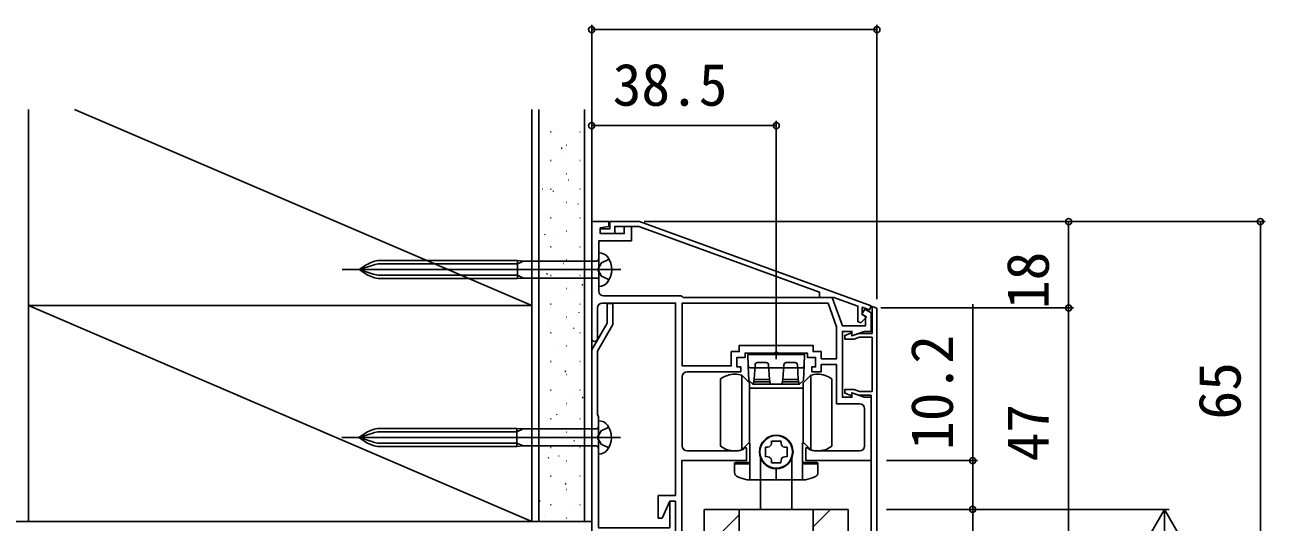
# Model space of a CAD drawing. Units: millimetres, scale not verified. Extents: x -525 to 525, y -784 to 780.
# Drawn here: x -380.9 to -122.1, y -261.3 to -157.6 of the extents above; entities that cross this region are included whole.
import ezdxf
from ezdxf.enums import TextEntityAlignment as Align

# ---------------------------------------------------------------- set-up
doc = ezdxf.new("R2010")
doc.units = ezdxf.units.MM
doc.header["$LTSCALE"] = 4
for name, color, linetype in [('0-3_YKK_11', 7, 'Continuous'), ('0-4_YKK_12', 2, 'Continuous'), ('0-5_YKK_13', 4, 'Continuous'), ('0-7_YKK_D', 6, 'Continuous'), ('0-9_YSS_K', 3, 'Continuous'), ('0-A_YSS_KE', 3, 'Continuous')]:
    doc.layers.add(name, color=color, linetype=linetype)
doc.styles.add('ＭＳ ゴシック', font='')
doc.styles.get('ＭＳ ゴシック').set_extended_font_data('MS Gothic')

msp = doc.modelspace()

# ---------------------------------------------------------------- linework, layer by layer
at = {"layer": '0-3_YKK_11'}
for p, q in [((-261.408, -216.625), (-261.408, -223.025)), ((-243.708, -230.925), (-243.708, -245.425)), ((-205.708, -245.425), (-205.708, -237.625)), ((-242.708, -246.425), (-232.758, -246.425)), ((-215.458, -246.425), (-206.708, -246.425))]:
    msp.add_line(p, q, dxfattribs=at)
for points in [[(-262.608, -223.025), (-262.608, -198.625), (-259.008, -198.625), (-259.008, -199.625), (-260.808, -199.943), (-260.808, -201.125), (-255.808, -201.125), (-255.808, -199.625), (-254.308, -199.625), (-254.308, -202.625), (-261.108, -202.625), (-261.108, -208.167), (-261.228, -208.351), (-261.228, -208.9), (-261.108, -209.084), (-261.108, -213.125)], [(-260.108, -214.125), (-244.008, -214.125), (-243.749, -214.275), (-243.489, -214.425), (-212.456, -214.425), (-210.308, -220.325), (-205.508, -220.325), (-205.508, -218.345), (-206.218, -217.935), (-205.618, -216.896), (-204.308, -217.652), (-204.308, -221.525), (-205.738, -221.525), (-208.308, -222.461), (-208.308, -221.525), (-210.308, -221.525), (-210.308, -235.225), (-208.308, -235.225), (-208.308, -234.29), (-205.738, -235.225), (-204.308, -235.225), (-204.308, -248.425), (-217.908, -248.425), (-217.908, -245.792), (-217.662, -245.69), (-217.263, -246.088), (-217.143, -246.161)], [(-245.108, -255.725), (-245.108, -215.625), (-260.408, -215.625)], [(-206.708, -236.625), (-211.508, -236.625), (-211.508, -228.425), (-214.708, -228.425), (-214.708, -229.925), (-216.708, -229.925), (-216.708, -228.925), (-215.908, -228.925), (-215.908, -226.925), (-217.608, -226.925), (-217.608, -226.025), (-223.65, -226.025), (-223.834, -225.905), (-224.383, -225.905), (-224.567, -226.025), (-230.608, -226.025), (-230.608, -226.925), (-232.308, -226.925), (-232.308, -228.925), (-231.508, -228.925), (-231.508, -229.925), (-242.708, -229.925)], [(-231.074, -246.161), (-230.953, -246.088), (-230.6, -245.734), (-230.308, -245.855), (-230.308, -248.425), (-243.808, -248.425), (-243.808, -263.625), (-245.108, -263.625), (-245.108, -256.925), (-246.308, -256.925), (-247.908, -260.425), (-248.708, -260.425), (-248.708, -255.725), (-245.108, -255.725)]]:
    msp.add_lwpolyline(points, dxfattribs=at)
for points in [[(-204.324, -216.2), (-252.608, -198.625), (-258.808, -198.625), (-258.808, -200.125), (-260.808, -200.125), (-260.808, -201.125), (-257.808, -201.125), (-257.808, -199.625), (-252.785, -199.625), (-215.108, -213.339), (-215.108, -214.425), (-212.122, -214.425), (-207.108, -216.25), (-207.108, -219.46), (-206.491, -219.715), (-205.294, -218.518), (-206.208, -217.99), (-206.208, -216.471), (-204.632, -217.045)], [(-262.608, -263.625), (-262.608, -225.325), (-259.408, -219.783), (-259.408, -215.725), (-258.208, -215.725), (-258.208, -220.104), (-261.408, -225.647), (-261.408, -238.801), (-261.296, -239.038), (-261.208, -239.25), (-261.208, -243.167), (-261.328, -243.351), (-261.328, -243.9), (-261.208, -244.084), (-261.208, -262.425), (-246.308, -262.425), (-246.308, -256.925), (-245.108, -256.925), (-245.108, -263.625)], [(-213.296, -215.625), (-243.708, -215.625), (-243.708, -228.725), (-233.508, -228.725), (-233.508, -225.725), (-231.808, -225.725), (-231.808, -224.425), (-216.408, -224.425), (-216.408, -225.725), (-214.708, -225.725), (-214.708, -227.225), (-211.508, -227.225), (-211.508, -220.537)], [(-203.108, -216.661), (-203.108, -263.625), (-204.308, -263.625), (-204.308, -234.825), (-206.908, -234.825), (-208.308, -234.316), (-208.308, -234.911), (-209.808, -234.365), (-209.808, -233.625), (-207.866, -233.625), (-206.767, -234.025), (-204.108, -234.025), (-204.108, -222.725), (-206.767, -222.725), (-207.866, -223.125), (-209.808, -223.125), (-209.808, -222.386), (-208.308, -221.84), (-208.308, -222.435), (-206.908, -221.925), (-204.108, -221.925), (-204.108, -216.297)]]:
    msp.add_lwpolyline(points, close=True, dxfattribs=at)
for centre, radius, start, end in [((-260.108, -213.125), 1, 180, 270), ((-260.408, -216.625), 1, 90, 180), ((-262.008, -223.025), 0.6, 180, 0), ((-242.708, -230.925), 1, 90, 180), ((-206.708, -237.625), 1, 0, 90), ((-242.708, -245.425), 1, 180, 270), ((-206.708, -245.425), 1, 270, 360), ((-232.758, -240.925), 5.5, 270, 287.8376), ((-215.458, -240.925), 5.5, 252.1624, 270)]:
    msp.add_arc(centre, radius, start, end, dxfattribs=at)
at = {"layer": '0-4_YKK_12'}
for p, q in [((-271.816, -209.538), (-272.016, -209.538)), ((-227.358, -258.625), (-239.108, -258.625)), ((-239.108, -462.129), (-239.108, -258.625)), ((-209.108, -258.625), (-220.858, -258.625)), ((-216.4, -262.266), (-212.759, -258.625)), ((-209.108, -462.129), (-209.108, -258.625)), ((-239.108, -267.014), (-231.813, -259.718))]:
    msp.add_line(p, q, dxfattribs=at)
at = {"layer": '0-5_YKK_13'}
for p, q in [((-306.797, -206.725), (-278.11, -206.725)), ((-278.11, -206.725), (-278.11, -210.525)), ((-278.11, -206.725), (-276.811, -206.856)), ((-278.11, -207.42), (-276.811, -206.856)), ((-276.811, -206.856), (-261.61, -206.856)), ((-261.12, -205.125), (-261.12, -208.625)), ((-261.09, -205.125), (-261.11, -205.125)), ((-256.506, -208.625), (-314.643, -208.625)), ((-311.11, -208.625), (-309.627, -207.669)), ((-311.11, -208.625), (-308.201, -207.696)), ((-311.11, -208.625), (-309.627, -209.582)), ((-311.11, -208.625), (-308.201, -209.555)), ((-278.11, -207.42), (-306.719, -207.42)), ((-260.57, -209.992), (-261.296, -208.625)), ((-261.108, -212.125), (-261.108, -208.625)), ((-306.797, -210.525), (-278.11, -210.525)), ((-278.11, -209.83), (-306.719, -209.83)), ((-278.11, -209.83), (-276.811, -210.395)), ((-278.11, -210.525), (-276.811, -210.395)), ((-276.811, -210.395), (-261.598, -210.395)), ((-261.09, -212.125), (-261.11, -212.125)), ((-258.971, -210.772), (-260.57, -209.992)), ((-230.008, -226.325), (-229.708, -226.025)), ((-230.008, -226.325), (-229.928, -228.625)), ((-224.108, -226.025), (-229.708, -226.025)), ((-227.358, -226.025), (-220.859, -226.025)), ((-225.508, -226.025), (-222.708, -226.025)), ((-218.508, -226.025), (-224.108, -226.025)), ((-218.508, -226.025), (-218.208, -226.325)), ((-229.928, -228.625), (-229.82, -231.726)), ((-224.108, -229.125), (-229.428, -229.125)), ((-228.53, -228.503), (-228.708, -231.525)), ((-226.187, -228.025), (-228.03, -228.025)), ((-225.508, -231.525), (-225.687, -228.503)), ((-218.789, -229.125), (-224.108, -229.125)), ((-222.53, -228.503), (-222.708, -231.525)), ((-220.187, -228.025), (-222.03, -228.025)), ((-219.508, -231.525), (-219.687, -228.503)), ((-218.397, -231.726), (-218.289, -228.625)), ((-235.708, -231.425), (-235.708, -238.425)), ((-231.308, -230.625), (-229.708, -232.225)), ((-231.308, -230.625), (-231.308, -246.225)), ((-228.992, -232.525), (-229.82, -231.726)), ((-229.708, -244.625), (-229.708, -232.225)), ((-225.408, -232.025), (-228.808, -232.025)), ((-224.108, -232.525), (-222.9, -232.525)), ((-222.708, -231.525), (-222.908, -232.525)), ((-222.9, -232.525), (-219.225, -232.525)), ((-219.408, -232.025), (-222.808, -232.025)), ((-219.508, -231.525), (-222.708, -231.525)), ((-219.308, -232.525), (-219.508, -231.525)), ((-218.397, -231.726), (-219.225, -232.525)), ((-218.508, -232.225), (-216.908, -230.625)), ((-218.508, -232.225), (-218.508, -244.625)), ((-216.908, -246.225), (-216.908, -230.625)), ((-212.508, -238.425), (-212.508, -231.425)), ((-224.108, -233.375), (-229.708, -233.375)), ((-218.508, -233.375), (-224.108, -233.375)), ((-261.208, -240.125), (-261.208, -243.625)), ((-261.178, -240.125), (-261.198, -240.125)), ((-235.708, -238.425), (-235.708, -245.425)), ((-212.508, -245.425), (-212.508, -238.425)), ((-311.198, -243.625), (-309.715, -242.669)), ((-311.198, -243.625), (-308.29, -242.696)), ((-306.885, -241.725), (-278.198, -241.725)), ((-278.198, -242.42), (-306.807, -242.42)), ((-278.198, -241.725), (-278.198, -245.525)), ((-278.198, -241.725), (-276.899, -241.856)), ((-278.198, -242.42), (-276.899, -241.856)), ((-276.899, -241.856), (-261.698, -241.856)), ((-256.595, -243.625), (-314.732, -243.625)), ((-311.198, -243.625), (-309.715, -244.582)), ((-311.198, -243.625), (-308.29, -244.555)), ((-306.885, -245.525), (-278.198, -245.525)), ((-278.198, -244.83), (-306.807, -244.83)), ((-278.198, -244.83), (-276.899, -245.395)), ((-278.198, -245.525), (-276.899, -245.395)), ((-276.899, -245.395), (-261.687, -245.395)), ((-260.658, -244.992), (-261.385, -243.625)), ((-261.197, -247.125), (-261.197, -243.625)), ((-259.059, -245.772), (-260.658, -244.992)), ((-229.708, -244.625), (-231.308, -246.225)), ((-225.117, -244.88), (-225.078, -244.375)), ((-216.908, -246.225), (-218.508, -244.625)), ((-261.178, -247.125), (-261.198, -247.125)), ((-227.358, -258.625), (-227.358, -247.924)), ((-220.858, -258.625), (-220.858, -247.924)), ((-232.808, -250.906), (-232.808, -249.125)), ((-229.908, -248.825), (-232.508, -248.825)), ((-229.908, -249.125), (-232.508, -249.125)), ((-224.108, -250.125), (-224.108, -252.425)), ((-224.108, -252.425), (-224.108, -250.125)), ((-215.708, -248.825), (-218.308, -248.825)), ((-215.708, -249.125), (-218.308, -249.125)), ((-215.408, -249.125), (-215.408, -250.906)), ((-224.108, -252.425), (-230.186, -252.425)), ((-218.031, -252.425), (-224.108, -252.425)), ((-231.808, -258.625), (-216.408, -258.625)), ((-231.808, -258.625), (-231.808, -275.125)), ((-216.408, -258.625), (-216.408, -275.125))]:
    msp.add_line(p, q, dxfattribs=at)
for points in [[(-258.971, -206.479), (-260.57, -207.259), (-261.296, -208.625)], [(-218.289, -228.625), (-218.208, -226.325), (-230.008, -226.325)], [(-228.992, -232.525), (-225.317, -232.525), (-224.108, -232.525)], [(-225.308, -232.525), (-225.508, -231.525), (-228.708, -231.525), (-228.908, -232.525)], [(-259.059, -241.479), (-260.658, -242.259), (-261.385, -243.625)], [(-229.608, -252.425), (-229.608, -244.825), (-229.908, -244.825)], [(-225.854, -247.633), (-226.358, -247.595), (-226.358, -245.655), (-225.854, -245.617)], [(-225.078, -244.375), (-223.138, -244.375), (-223.1, -244.88)], [(-222.363, -245.617), (-221.858, -245.655), (-221.858, -247.595), (-222.363, -247.633)], [(-218.308, -244.825), (-218.608, -244.825), (-218.608, -252.425)], [(-223.1, -248.371), (-223.138, -248.875), (-225.078, -248.875), (-225.117, -248.371)]]:
    msp.add_lwpolyline(points, dxfattribs=at)
msp.add_circle((-224.108, -246.625), 3.4, dxfattribs=at)
for centre, radius, start, end in [((-306.374, -212.711), 6, 94.03879, 122.82633), ((-261.62, -206.356), 0.5, 270, 0), ((-261.09, -207.425), 2.3, 33.40329, 90.74736), ((-262.81, -208.625), 4.4, 321.93215, 36.03907), ((-306.374, -204.54), 6, 237.17367, 265.96121), ((-306.374, -213.411), 6, 94.03879, 107.72997), ((-306.374, -203.84), 6, 252.27003, 265.96121), ((-261.608, -210.895), 0.5, 0, 90), ((-261.09, -209.825), 2.3, 269.53808, 326.59671), ((-229.428, -228.625), 0.5, 182, 270), ((-228.03, -228.525), 0.5, 90, 177.4552), ((-226.187, -228.525), 0.5, 2.5448, 90), ((-222.03, -228.525), 0.5, 90, 177.4552), ((-220.187, -228.525), 0.5, 2.5448, 90), ((-218.789, -228.625), 0.5, 270, 358), ((-232.708, -235.425), 5, 90, 126.8699), ((-232.708, -235.425), 5, 73.7398, 90), ((-215.508, -235.425), 5, 90, 106.2602), ((-215.508, -235.425), 5, 53.1301, 90), ((-261.178, -242.425), 2.3, 33.40329, 90.74736), ((-306.463, -247.711), 6, 94.03879, 122.82633), ((-306.463, -248.411), 6, 94.03879, 107.72997), ((-261.708, -241.356), 0.5, 270, 0), ((-262.898, -243.625), 4.4, 321.93215, 36.03907), ((-224.108, -246.625), 3.5, 90, 270), ((-224.108, -246.625), 3.5, 270, 90), ((-306.463, -239.54), 6, 237.17367, 265.96121), ((-306.463, -238.84), 6, 252.27003, 265.96121), ((-261.697, -245.895), 0.5, 0, 90), ((-232.708, -241.425), 5, 233.1301, 270), ((-225.914, -244.819), 0.8, 274.33284, 355.66716), ((-222.303, -244.819), 0.8, 184.33284, 265.66716), ((-215.508, -241.425), 5, 270, 306.8699), ((-261.178, -244.825), 2.3, 269.53808, 326.59671), ((-232.708, -241.425), 5, 270, 286.2602), ((-225.914, -248.431), 0.8, 4.33284, 85.66716), ((-222.303, -248.431), 0.8, 94.33284, 175.66716), ((-215.508, -241.425), 5, 253.7398, 270), ((-232.508, -249.125), 0.3, 90, 180), ((-232.508, -249.425), 0.3, 90, 180), ((-231.808, -250.906), 1, 180, 251.28667), ((-229.908, -248.525), 0.3, 270, 0), ((-229.908, -248.825), 0.3, 270, 0), ((-218.308, -248.525), 0.3, 180, 270), ((-218.308, -248.825), 0.3, 180, 270), ((-216.408, -250.906), 1, 288.71333, 0), ((-215.708, -249.125), 0.3, 0, 90), ((-215.708, -249.425), 0.3, 0, 90), ((-224.108, -228.175), 25, 251.28667, 255.93013), ((-224.108, -228.175), 25, 284.06987, 288.71333)]:
    msp.add_arc(centre, radius, start, end, dxfattribs=at)
at = {"layer": '0-7_YKK_D'}
for p, q in [((-262.608, -177.625), (-262.608, -157.625)), ((-203.108, -214.825), (-203.108, -157.625)), ((-203.108, -158.625), (-262.608, -158.625)), ((-262.608, -198.125), (-262.608, -177.625)), ((-224.108, -227.303), (-224.108, -177.625)), ((-262.608, -178.625), (-224.108, -178.625)), ((-251.661, -198.625), (-122.108, -198.625)), ((-202.308, -198.625), (-162.108, -198.625)), ((-163.108, -198.625), (-163.108, -216.625)), ((-123.108, -198.625), (-123.108, -263.625)), ((-202.308, -216.625), (-162.108, -216.625)), ((-202.308, -216.625), (-162.108, -216.625)), ((-163.108, -263.625), (-163.108, -216.625)), ((-201.108, -248.425), (-182.108, -248.425)), ((-201.108, -258.625), (-142.108, -258.625)), ((-201.108, -258.625), (-182.108, -258.625)), ((-201.108, -258.625), (-182.108, -258.625)), ((-143.108, -258.625), (-148.358, -267.719)), ((-143.108, -258.625), (-137.858, -267.719)), ((-143.108, -258.625), (-143.108, -276.812))]:
    msp.add_line(p, q, dxfattribs=at)
for points in [[(-183.108, -258.625), (-183.108, -248.425), (-183.108, -215.875)], [(-183.108, -258.625), (-183.108, -263.625), (-183.108, -276.13)]]:
    msp.add_lwpolyline(points, dxfattribs=at)
for centre in [(-262.608, -158.625), (-203.108, -158.625), (-262.608, -178.625), (-224.108, -178.625), (-163.108, -198.625), (-123.108, -198.625), (-163.108, -216.625), (-163.108, -216.625), (-183.108, -248.425), (-183.108, -258.625), (-183.108, -258.625)]:
    msp.add_circle(centre, 0.637, dxfattribs=at)
at = {"layer": '0-9_YSS_K'}
for p, q in [((-380.108, -175.251), (-380.108, -261.121)), ((-370.471, -175.251), (-275.108, -216.121)), ((-273.608, -261.121), (-273.608, -175.251)), ((-264.108, -175.251), (-264.108, -261.121)), ((-262.608, -263.621), (-262.608, -177.751)), ((-271.18, -179.94), (-271.08, -179.94)), ((-269.905, -179.466), (-269.886, -179.459)), ((-265.1, -179.94), (-265, -179.94)), ((-268.938, -183.377), (-268.772, -183.267)), ((-267.95, -182.69), (-267.85, -182.69)), ((-271.18, -185.92), (-271.08, -185.92)), ((-268.613, -184.69), (-268.594, -184.684)), ((-265.1, -185.92), (-265, -185.92)), ((-267.95, -188.67), (-267.85, -188.67)), ((-267.415, -189.948), (-267.396, -189.941)), ((-272.901, -191.891), (-272.882, -191.884)), ((-271.18, -191.9), (-271.08, -191.9)), ((-270.707, -192.384), (-270.541, -192.273)), ((-265.1, -191.9), (-265, -191.9)), ((-267.95, -194.65), (-267.85, -194.65)), ((-265.463, -194.939), (-265.444, -194.932)), ((-271.703, -197.149), (-271.685, -197.142)), ((-271.18, -197.88), (-271.08, -197.88)), ((-265.1, -197.88), (-265, -197.88)), ((-272.476, -201.39), (-272.309, -201.28)), ((-267.95, -200.63), (-267.85, -200.63)), ((-264.171, -200.163), (-264.152, -200.156)), ((-271.18, -203.86), (-271.08, -203.86)), ((-269.751, -202.139), (-269.733, -202.133)), ((-265.1, -203.86), (-265, -203.86)), ((-267.95, -206.61), (-267.85, -206.61)), ((-268.459, -207.364), (-268.441, -207.357)), ((-271.18, -209.84), (-271.08, -209.84)), ((-265.1, -209.84), (-265, -209.84)), ((-264.64, -211.874), (-264.473, -211.764)), ((-272.748, -214.564), (-272.729, -214.557)), ((-267.95, -212.59), (-267.85, -212.59)), ((-267.262, -212.621), (-267.243, -212.615)), ((-380.108, -216.121), (-275.108, -216.121)), ((-380.108, -216.121), (-275.108, -261.121)), ((-271.18, -215.82), (-271.08, -215.82)), ((-265.1, -215.82), (-265, -215.82)), ((-271.55, -219.822), (-271.531, -219.815)), ((-267.95, -218.57), (-267.85, -218.57)), ((-265.31, -217.612), (-265.291, -217.605)), ((-271.18, -221.8), (-271.08, -221.8)), ((-266.409, -220.881), (-266.242, -220.77)), ((-265.1, -221.8), (-265, -221.8)), ((-269.598, -224.813), (-269.579, -224.806)), ((-267.95, -224.55), (-267.85, -224.55)), ((-275.108, -229.443), (-275.108, -261.121)), ((-271.18, -227.78), (-271.08, -227.78)), ((-268.306, -230.037), (-268.287, -230.03)), ((-268.177, -229.887), (-268.011, -229.777)), ((-265.1, -227.78), (-265, -227.78)), ((-267.95, -230.53), (-267.85, -230.53)), ((-271.18, -233.76), (-271.08, -233.76)), ((-267.108, -235.295), (-267.09, -235.288)), ((-265.1, -233.76), (-265, -233.76)), ((-264.568, -235.334), (-264.401, -235.223)), ((-272.595, -237.237), (-272.576, -237.231)), ((-267.95, -236.51), (-267.85, -236.51)), ((-271.18, -239.74), (-271.08, -239.74)), ((-269.946, -238.894), (-269.78, -238.783)), ((-265.156, -240.285), (-265.138, -240.279)), ((-265.1, -239.74), (-265, -239.74)), ((-271.397, -242.495), (-271.378, -242.488)), ((-267.95, -242.49), (-267.85, -242.49)), ((-271.18, -245.72), (-271.08, -245.72)), ((-266.337, -244.34), (-266.17, -244.23)), ((-265.1, -245.72), (-265, -245.72)), ((-271.715, -247.9), (-271.548, -247.79)), ((-269.445, -247.486), (-269.426, -247.479)), ((-267.95, -248.47), (-267.85, -248.47)), ((-271.18, -251.7), (-271.08, -251.7)), ((-268.153, -252.71), (-268.134, -252.704)), ((-268.106, -253.346), (-267.939, -253.236)), ((-265.1, -251.7), (-265, -251.7)), ((-267.95, -254.45), (-267.85, -254.45)), ((-273.484, -256.906), (-273.317, -256.796)), ((-271.18, -257.68), (-271.08, -257.68)), ((-266.955, -257.968), (-266.936, -257.961)), ((-265.1, -257.68), (-265, -257.68)), ((-380.108, -261.121), (-262.608, -261.121)), ((-272.441, -259.911), (-272.422, -259.904)), ((-267.95, -260.43), (-267.85, -260.43))]:
    msp.add_line(p, q, dxfattribs=at)
at = {"layer": '0-A_YSS_KE'}
for p, q in [((-380.108, -261.121), (-380.108, -175.251)), ((-275.108, -175.251), (-275.108, -261.121)), ((-392.608, -261.121), (-263.108, -261.121)), ((-262.608, -261.121), (-380.108, -261.121))]:
    msp.add_line(p, q, dxfattribs=at)

# ---------------------------------------------------------------- texts
at = {"layer": '0-7_YKK_D', "style": 'ＭＳ ゴシック'}
msp.add_text('38.5', height=8.798, dxfattribs=at).set_placement((-258.222, -177.125), align=Align.BOTTOM_LEFT)
for s, p in [('18', (-164.608, -216.864)), ('10.2', (-184.608, -246.216)), ('65', (-124.608, -239.887)), ('47', (-164.608, -248.614))]:
    msp.add_text(s, height=8.798, rotation=90, dxfattribs=at).set_placement(p, align=Align.BOTTOM_LEFT)

doc.saveas('drawing.dxf')
